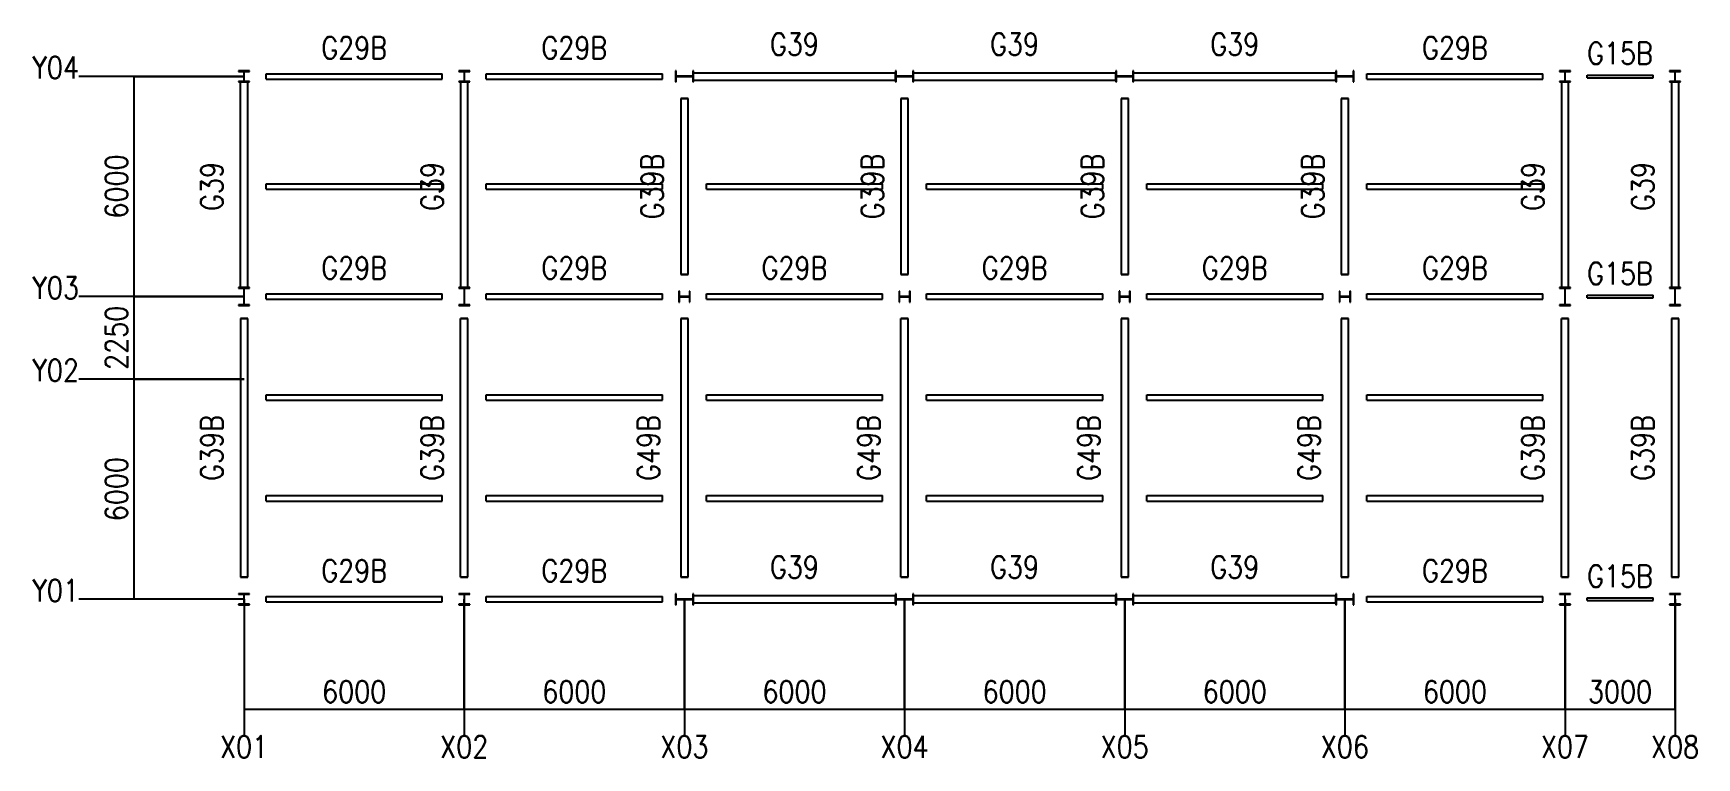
# Model space of a CAD drawing. Extents: x -230746 to 324000, y -671400 to 84185.
# Drawn here: x -230746 to -185410, y -230151 to -210405 of the extents above; entities that cross this region are included whole.
import ezdxf
from ezdxf.enums import TextEntityAlignment as Align

# ---------------------------------------------------------------- set-up
doc = ezdxf.new("R2010")
doc.units = 0
doc.header["$MEASUREMENT"] = 0
for name, color, linetype in [('_1-7_GRID', 7, 'CONTINUOUS'), ('_1-8_DIM', 7, 'CONTINUOUS'), ('_4-6_CS-M', 7, 'CONTINUOUS'), ('_5-6_GS-M', 7, 'CONTINUOUS'), ('_5-A_G-TX', 7, 'CONTINUOUS'), ('_7-6_BS-M', 7, 'CONTINUOUS')]:
    doc.layers.add(name, color=color, linetype=linetype)
doc.styles.add('DRACAD', font='txt', dxfattribs={"width": 0.85, "bigfont": 'extfont2'})

msp = doc.modelspace()

# ---------------------------------------------------------------- linework, layer by layer
at = {"layer": '_1-7_GRID'}
for p, q in [((-227999.99991, -225830.56301), (-227999.99991, -211580.56301)), ((-227999.99991, -211580.56301), (-224999.99991, -211580.56301)), ((-227999.99991, -217580.56301), (-224999.99991, -217580.56301)), ((-227999.99991, -219830.56301), (-224999.99991, -219830.56301)), ((-224999.99991, -225830.56301), (-227999.99991, -225830.56301)), ((-224999.99991, -225830.56301), (-224999.99991, -228830.56301)), ((-218999.99991, -228830.56301), (-218999.99991, -225830.56301)), ((-212999.99991, -228830.56301), (-212999.99991, -225830.56301)), ((-206999.99991, -228830.56301), (-206999.99991, -225830.56301)), ((-200999.99991, -228830.56301), (-200999.99991, -225830.56301)), ((-194999.99991, -228830.56301), (-194999.99991, -225830.56301)), ((-188999.99991, -228830.56301), (-188999.99991, -225830.56301)), ((-185999.99991, -228830.56301), (-185999.99991, -225830.56301)), ((-224999.99991, -228830.56301), (-185999.99991, -228830.56301))]:
    msp.add_line(p, q, dxfattribs=at)
at = {"layer": '_1-8_DIM'}
for p, q in [((-224999.99991, -211580.56301), (-229499.99991, -211580.56301)), ((-224999.99991, -217580.56301), (-229499.99991, -217580.56301)), ((-224999.99991, -219830.56301), (-229499.99991, -219830.56301)), ((-224999.99991, -225830.56301), (-229499.99991, -225830.56301)), ((-224999.99991, -225830.56301), (-224999.99991, -229550.56301)), ((-218999.99991, -225830.56301), (-218999.99991, -229550.56301)), ((-212999.99991, -225830.56301), (-212999.99991, -229550.56301)), ((-206999.99991, -225830.56301), (-206999.99991, -229550.56301)), ((-200999.99991, -225830.56301), (-200999.99991, -229550.56301)), ((-194999.99991, -225830.56301), (-194999.99991, -229550.56301)), ((-188999.99991, -225830.56301), (-188999.99991, -229550.56301)), ((-185999.99991, -225830.56301), (-185999.99991, -229550.56301))]:
    msp.add_line(p, q, dxfattribs=at)
at = {"layer": '_4-6_CS-M'}
for p, q in [((-224849.99991, -211430.56301), (-225149.99991, -211430.56301)), ((-225149.99991, -211430.56301), (-225149.99991, -211445.56301)), ((-225149.99991, -211445.56301), (-225017.99991, -211445.56301)), ((-225017.99991, -211715.56301), (-225149.99991, -211715.56301)), ((-225149.99991, -211715.56301), (-225149.99991, -211730.56301)), ((-225017.99991, -211445.56301), (-225011.49991, -211447.30468)), ((-225011.49991, -211713.82134), (-225017.99991, -211715.56301)), ((-225011.49991, -211447.30468), (-225006.74158, -211452.06301)), ((-225006.74158, -211709.06301), (-225011.49991, -211713.82134)), ((-225006.74158, -211452.06301), (-225004.99991, -211458.56301)), ((-225004.99991, -211702.56301), (-225006.74158, -211709.06301)), ((-225004.99991, -211458.56301), (-225004.99991, -211702.56301)), ((-224994.99991, -211458.56301), (-224993.25824, -211452.06301)), ((-224994.99991, -211702.56301), (-224994.99991, -211458.56301)), ((-224993.25824, -211709.06301), (-224994.99991, -211702.56301)), ((-224993.25824, -211452.06301), (-224988.49991, -211447.30468)), ((-224988.49991, -211713.82134), (-224993.25824, -211709.06301)), ((-224988.49991, -211447.30468), (-224981.99991, -211445.56301)), ((-224981.99991, -211715.56301), (-224988.49991, -211713.82134)), ((-224981.99991, -211445.56301), (-224849.99991, -211445.56301)), ((-224849.99991, -211715.56301), (-224981.99991, -211715.56301)), ((-224849.99991, -211445.56301), (-224849.99991, -211430.56301)), ((-224849.99991, -211730.56301), (-224849.99991, -211715.56301)), ((-218849.99991, -211430.56301), (-219149.99991, -211430.56301)), ((-219149.99991, -211430.56301), (-219149.99991, -211445.56301)), ((-219149.99991, -211445.56301), (-219017.99991, -211445.56301)), ((-219017.99991, -211715.56301), (-219149.99991, -211715.56301)), ((-219149.99991, -211715.56301), (-219149.99991, -211730.56301)), ((-219017.99991, -211445.56301), (-219011.49991, -211447.30468)), ((-219011.49991, -211713.82134), (-219017.99991, -211715.56301)), ((-219011.49991, -211447.30468), (-219006.74158, -211452.06301)), ((-219006.74158, -211709.06301), (-219011.49991, -211713.82134)), ((-219006.74158, -211452.06301), (-219004.99991, -211458.56301)), ((-219004.99991, -211702.56301), (-219006.74158, -211709.06301)), ((-219004.99991, -211458.56301), (-219004.99991, -211702.56301)), ((-218994.99991, -211458.56301), (-218993.25824, -211452.06301)), ((-218994.99991, -211702.56301), (-218994.99991, -211458.56301)), ((-218993.25824, -211709.06301), (-218994.99991, -211702.56301)), ((-218993.25824, -211452.06301), (-218988.49991, -211447.30468)), ((-218988.49991, -211713.82134), (-218993.25824, -211709.06301)), ((-218988.49991, -211447.30468), (-218981.99991, -211445.56301)), ((-218981.99991, -211715.56301), (-218988.49991, -211713.82134)), ((-218981.99991, -211445.56301), (-218849.99991, -211445.56301)), ((-218849.99991, -211715.56301), (-218981.99991, -211715.56301)), ((-218849.99991, -211445.56301), (-218849.99991, -211430.56301)), ((-218849.99991, -211730.56301), (-218849.99991, -211715.56301)), ((-213225.99991, -211430.56301), (-213243.99991, -211430.56301)), ((-213243.99991, -211430.56301), (-213243.99991, -211730.56301)), ((-213225.99991, -211562.06301), (-213225.99991, -211430.56301)), ((-213224.25824, -211568.56301), (-213225.99991, -211562.06301)), ((-213225.99991, -211599.06301), (-213224.25824, -211592.56301)), ((-213225.99991, -211730.56301), (-213225.99991, -211599.06301)), ((-213219.49991, -211573.32134), (-213224.25824, -211568.56301)), ((-213224.25824, -211592.56301), (-213219.49991, -211587.80468)), ((-213212.99991, -211575.06301), (-213219.49991, -211573.32134)), ((-213219.49991, -211587.80468), (-213212.99991, -211586.06301)), ((-212786.99991, -211575.06301), (-213212.99991, -211575.06301)), ((-213212.99991, -211586.06301), (-212786.99991, -211586.06301)), ((-212780.49991, -211573.32134), (-212786.99991, -211575.06301)), ((-212786.99991, -211586.06301), (-212780.49991, -211587.80468)), ((-212775.74158, -211568.56301), (-212780.49991, -211573.32134)), ((-212780.49991, -211587.80468), (-212775.74158, -211592.56301)), ((-212773.99991, -211562.06301), (-212775.74158, -211568.56301)), ((-212775.74158, -211592.56301), (-212773.99991, -211599.06301)), ((-212755.99991, -211430.56301), (-212773.99991, -211430.56301)), ((-212773.99991, -211430.56301), (-212773.99991, -211562.06301)), ((-212773.99991, -211599.06301), (-212773.99991, -211730.56301)), ((-212755.99991, -211730.56301), (-212755.99991, -211430.56301)), ((-207225.99991, -211430.56301), (-207243.99991, -211430.56301)), ((-207243.99991, -211430.56301), (-207243.99991, -211730.56301)), ((-207225.99991, -211562.06301), (-207225.99991, -211430.56301)), ((-207224.25824, -211568.56301), (-207225.99991, -211562.06301)), ((-207225.99991, -211599.06301), (-207224.25824, -211592.56301)), ((-207225.99991, -211730.56301), (-207225.99991, -211599.06301)), ((-207219.49991, -211573.32134), (-207224.25824, -211568.56301)), ((-207224.25824, -211592.56301), (-207219.49991, -211587.80468)), ((-207212.99991, -211575.06301), (-207219.49991, -211573.32134)), ((-207219.49991, -211587.80468), (-207212.99991, -211586.06301)), ((-206786.99991, -211575.06301), (-207212.99991, -211575.06301)), ((-207212.99991, -211586.06301), (-206786.99991, -211586.06301)), ((-206780.49991, -211573.32134), (-206786.99991, -211575.06301)), ((-206786.99991, -211586.06301), (-206780.49991, -211587.80468)), ((-206775.74158, -211568.56301), (-206780.49991, -211573.32134)), ((-206780.49991, -211587.80468), (-206775.74158, -211592.56301)), ((-206773.99991, -211562.06301), (-206775.74158, -211568.56301)), ((-206775.74158, -211592.56301), (-206773.99991, -211599.06301)), ((-206755.99991, -211430.56301), (-206773.99991, -211430.56301)), ((-206773.99991, -211430.56301), (-206773.99991, -211562.06301)), ((-206773.99991, -211599.06301), (-206773.99991, -211730.56301)), ((-206755.99991, -211730.56301), (-206755.99991, -211430.56301)), ((-201225.99991, -211430.56301), (-201243.99991, -211430.56301)), ((-201243.99991, -211430.56301), (-201243.99991, -211730.56301)), ((-201225.99991, -211562.06301), (-201225.99991, -211430.56301)), ((-201224.25824, -211568.56301), (-201225.99991, -211562.06301)), ((-201225.99991, -211599.06301), (-201224.25824, -211592.56301)), ((-201225.99991, -211730.56301), (-201225.99991, -211599.06301)), ((-201219.49991, -211573.32134), (-201224.25824, -211568.56301)), ((-201224.25824, -211592.56301), (-201219.49991, -211587.80468)), ((-201212.99991, -211575.06301), (-201219.49991, -211573.32134)), ((-201219.49991, -211587.80468), (-201212.99991, -211586.06301)), ((-200786.99991, -211575.06301), (-201212.99991, -211575.06301)), ((-201212.99991, -211586.06301), (-200786.99991, -211586.06301)), ((-200780.49991, -211573.32134), (-200786.99991, -211575.06301)), ((-200786.99991, -211586.06301), (-200780.49991, -211587.80468)), ((-200775.74158, -211568.56301), (-200780.49991, -211573.32134)), ((-200780.49991, -211587.80468), (-200775.74158, -211592.56301)), ((-200773.99991, -211562.06301), (-200775.74158, -211568.56301)), ((-200775.74158, -211592.56301), (-200773.99991, -211599.06301)), ((-200755.99991, -211430.56301), (-200773.99991, -211430.56301)), ((-200773.99991, -211430.56301), (-200773.99991, -211562.06301)), ((-200773.99991, -211599.06301), (-200773.99991, -211730.56301)), ((-200755.99991, -211730.56301), (-200755.99991, -211430.56301)), ((-195225.99991, -211430.56301), (-195243.99991, -211430.56301)), ((-195243.99991, -211430.56301), (-195243.99991, -211730.56301)), ((-195225.99991, -211562.06301), (-195225.99991, -211430.56301)), ((-195224.25824, -211568.56301), (-195225.99991, -211562.06301)), ((-195225.99991, -211599.06301), (-195224.25824, -211592.56301)), ((-195225.99991, -211730.56301), (-195225.99991, -211599.06301)), ((-195219.49991, -211573.32134), (-195224.25824, -211568.56301)), ((-195224.25824, -211592.56301), (-195219.49991, -211587.80468)), ((-195212.99991, -211575.06301), (-195219.49991, -211573.32134)), ((-195219.49991, -211587.80468), (-195212.99991, -211586.06301)), ((-194786.99991, -211575.06301), (-195212.99991, -211575.06301)), ((-195212.99991, -211586.06301), (-194786.99991, -211586.06301)), ((-194780.49991, -211573.32134), (-194786.99991, -211575.06301)), ((-194786.99991, -211586.06301), (-194780.49991, -211587.80468)), ((-194775.74158, -211568.56301), (-194780.49991, -211573.32134)), ((-194780.49991, -211587.80468), (-194775.74158, -211592.56301)), ((-194773.99991, -211562.06301), (-194775.74158, -211568.56301)), ((-194775.74158, -211592.56301), (-194773.99991, -211599.06301)), ((-194755.99991, -211430.56301), (-194773.99991, -211430.56301)), ((-194773.99991, -211430.56301), (-194773.99991, -211562.06301)), ((-194773.99991, -211599.06301), (-194773.99991, -211730.56301)), ((-194755.99991, -211730.56301), (-194755.99991, -211430.56301)), ((-188849.99991, -211430.56301), (-189149.99991, -211430.56301)), ((-189149.99991, -211430.56301), (-189149.99991, -211445.56301)), ((-189149.99991, -211445.56301), (-189017.99991, -211445.56301)), ((-189017.99991, -211715.56301), (-189149.99991, -211715.56301)), ((-189149.99991, -211715.56301), (-189149.99991, -211730.56301)), ((-189017.99991, -211445.56301), (-189011.49991, -211447.30468)), ((-189011.49991, -211713.82134), (-189017.99991, -211715.56301)), ((-189011.49991, -211447.30468), (-189006.74158, -211452.06301)), ((-189006.74158, -211709.06301), (-189011.49991, -211713.82134)), ((-189006.74158, -211452.06301), (-189004.99991, -211458.56301)), ((-189004.99991, -211702.56301), (-189006.74158, -211709.06301)), ((-189004.99991, -211458.56301), (-189004.99991, -211702.56301)), ((-188994.99991, -211458.56301), (-188993.25824, -211452.06301)), ((-188994.99991, -211702.56301), (-188994.99991, -211458.56301)), ((-188993.25824, -211709.06301), (-188994.99991, -211702.56301)), ((-188993.25824, -211452.06301), (-188988.49991, -211447.30468)), ((-188988.49991, -211713.82134), (-188993.25824, -211709.06301)), ((-188988.49991, -211447.30468), (-188981.99991, -211445.56301)), ((-188981.99991, -211715.56301), (-188988.49991, -211713.82134)), ((-188981.99991, -211445.56301), (-188849.99991, -211445.56301)), ((-188849.99991, -211715.56301), (-188981.99991, -211715.56301)), ((-188849.99991, -211445.56301), (-188849.99991, -211430.56301)), ((-188849.99991, -211730.56301), (-188849.99991, -211715.56301)), ((-185849.99991, -211430.56301), (-186149.99991, -211430.56301)), ((-186149.99991, -211430.56301), (-186149.99991, -211445.56301)), ((-186149.99991, -211445.56301), (-186017.99991, -211445.56301)), ((-186017.99991, -211715.56301), (-186149.99991, -211715.56301)), ((-186149.99991, -211715.56301), (-186149.99991, -211730.56301)), ((-186017.99991, -211445.56301), (-186011.49991, -211447.30468)), ((-186011.49991, -211713.82134), (-186017.99991, -211715.56301)), ((-186011.49991, -211447.30468), (-186006.74158, -211452.06301)), ((-186006.74158, -211709.06301), (-186011.49991, -211713.82134)), ((-186006.74158, -211452.06301), (-186004.99991, -211458.56301)), ((-186004.99991, -211702.56301), (-186006.74158, -211709.06301)), ((-186004.99991, -211458.56301), (-186004.99991, -211702.56301)), ((-185994.99991, -211458.56301), (-185993.25824, -211452.06301)), ((-185994.99991, -211702.56301), (-185994.99991, -211458.56301)), ((-185993.25824, -211709.06301), (-185994.99991, -211702.56301)), ((-185993.25824, -211452.06301), (-185988.49991, -211447.30468)), ((-185988.49991, -211713.82134), (-185993.25824, -211709.06301)), ((-185988.49991, -211447.30468), (-185981.99991, -211445.56301)), ((-185981.99991, -211715.56301), (-185988.49991, -211713.82134)), ((-185981.99991, -211445.56301), (-185849.99991, -211445.56301)), ((-185849.99991, -211715.56301), (-185981.99991, -211715.56301)), ((-185849.99991, -211445.56301), (-185849.99991, -211430.56301)), ((-185849.99991, -211730.56301), (-185849.99991, -211715.56301)), ((-225149.99991, -211730.56301), (-224849.99991, -211730.56301)), ((-219149.99991, -211730.56301), (-218849.99991, -211730.56301)), ((-213243.99991, -211730.56301), (-213225.99991, -211730.56301)), ((-212773.99991, -211730.56301), (-212755.99991, -211730.56301)), ((-207243.99991, -211730.56301), (-207225.99991, -211730.56301)), ((-206773.99991, -211730.56301), (-206755.99991, -211730.56301)), ((-201243.99991, -211730.56301), (-201225.99991, -211730.56301)), ((-200773.99991, -211730.56301), (-200755.99991, -211730.56301)), ((-195243.99991, -211730.56301), (-195225.99991, -211730.56301)), ((-194773.99991, -211730.56301), (-194755.99991, -211730.56301)), ((-189149.99991, -211730.56301), (-188849.99991, -211730.56301)), ((-186149.99991, -211730.56301), (-185849.99991, -211730.56301)), ((-224849.99991, -217336.56301), (-225149.99991, -217336.56301)), ((-225149.99991, -217336.56301), (-225149.99991, -217354.56301)), ((-225149.99991, -217354.56301), (-225018.49991, -217354.56301)), ((-225018.49991, -217354.56301), (-225011.99991, -217356.30468)), ((-225011.99991, -217356.30468), (-225007.24158, -217361.06301)), ((-225007.24158, -217361.06301), (-225005.49991, -217367.56301)), ((-225005.49991, -217367.56301), (-225005.49991, -217793.56301)), ((-224994.49991, -217367.56301), (-224992.75824, -217361.06301)), ((-224994.49991, -217793.56301), (-224994.49991, -217367.56301)), ((-224992.75824, -217361.06301), (-224987.99991, -217356.30468)), ((-224987.99991, -217356.30468), (-224981.49991, -217354.56301)), ((-224981.49991, -217354.56301), (-224849.99991, -217354.56301)), ((-224849.99991, -217354.56301), (-224849.99991, -217336.56301)), ((-218849.99991, -217336.56301), (-219149.99991, -217336.56301)), ((-219149.99991, -217336.56301), (-219149.99991, -217354.56301)), ((-219149.99991, -217354.56301), (-219018.49991, -217354.56301)), ((-219018.49991, -217354.56301), (-219011.99991, -217356.30468)), ((-219011.99991, -217356.30468), (-219007.24158, -217361.06301)), ((-219007.24158, -217361.06301), (-219005.49991, -217367.56301)), ((-219005.49991, -217367.56301), (-219005.49991, -217793.56301)), ((-218994.49991, -217367.56301), (-218992.75824, -217361.06301)), ((-218994.49991, -217793.56301), (-218994.49991, -217367.56301)), ((-218992.75824, -217361.06301), (-218987.99991, -217356.30468)), ((-218987.99991, -217356.30468), (-218981.49991, -217354.56301)), ((-218981.49991, -217354.56301), (-218849.99991, -217354.56301)), ((-218849.99991, -217354.56301), (-218849.99991, -217336.56301)), ((-213134.99991, -217430.56301), (-213149.99991, -217430.56301)), ((-213149.99991, -217430.56301), (-213149.99991, -217730.56301)), ((-213134.99991, -217562.56301), (-213134.99991, -217430.56301)), ((-213133.25824, -217569.06301), (-213134.99991, -217562.56301)), ((-213134.99991, -217598.56301), (-213133.25824, -217592.06301)), ((-213134.99991, -217730.56301), (-213134.99991, -217598.56301)), ((-213128.49991, -217573.82134), (-213133.25824, -217569.06301)), ((-213133.25824, -217592.06301), (-213128.49991, -217587.30468)), ((-213121.99991, -217575.56301), (-213128.49991, -217573.82134)), ((-213128.49991, -217587.30468), (-213121.99991, -217585.56301)), ((-212877.99991, -217575.56301), (-213121.99991, -217575.56301)), ((-213121.99991, -217585.56301), (-212877.99991, -217585.56301)), ((-212871.49991, -217573.82134), (-212877.99991, -217575.56301)), ((-212877.99991, -217585.56301), (-212871.49991, -217587.30468)), ((-212866.74158, -217569.06301), (-212871.49991, -217573.82134)), ((-212871.49991, -217587.30468), (-212866.74158, -217592.06301)), ((-212864.99991, -217562.56301), (-212866.74158, -217569.06301)), ((-212866.74158, -217592.06301), (-212864.99991, -217598.56301)), ((-212849.99991, -217430.56301), (-212864.99991, -217430.56301)), ((-212864.99991, -217430.56301), (-212864.99991, -217562.56301)), ((-212864.99991, -217598.56301), (-212864.99991, -217730.56301)), ((-212849.99991, -217730.56301), (-212849.99991, -217430.56301)), ((-207134.99991, -217430.56301), (-207149.99991, -217430.56301)), ((-207149.99991, -217430.56301), (-207149.99991, -217730.56301)), ((-207134.99991, -217562.56301), (-207134.99991, -217430.56301)), ((-207133.25824, -217569.06301), (-207134.99991, -217562.56301)), ((-207134.99991, -217598.56301), (-207133.25824, -217592.06301)), ((-207134.99991, -217730.56301), (-207134.99991, -217598.56301)), ((-207128.49991, -217573.82134), (-207133.25824, -217569.06301)), ((-207133.25824, -217592.06301), (-207128.49991, -217587.30468)), ((-207121.99991, -217575.56301), (-207128.49991, -217573.82134)), ((-207128.49991, -217587.30468), (-207121.99991, -217585.56301)), ((-206877.99991, -217575.56301), (-207121.99991, -217575.56301)), ((-207121.99991, -217585.56301), (-206877.99991, -217585.56301)), ((-206871.49991, -217573.82134), (-206877.99991, -217575.56301)), ((-206877.99991, -217585.56301), (-206871.49991, -217587.30468)), ((-206866.74158, -217569.06301), (-206871.49991, -217573.82134)), ((-206871.49991, -217587.30468), (-206866.74158, -217592.06301)), ((-206864.99991, -217562.56301), (-206866.74158, -217569.06301)), ((-206866.74158, -217592.06301), (-206864.99991, -217598.56301)), ((-206849.99991, -217430.56301), (-206864.99991, -217430.56301)), ((-206864.99991, -217430.56301), (-206864.99991, -217562.56301)), ((-206864.99991, -217598.56301), (-206864.99991, -217730.56301)), ((-206849.99991, -217730.56301), (-206849.99991, -217430.56301)), ((-201134.99991, -217430.56301), (-201149.99991, -217430.56301)), ((-201149.99991, -217430.56301), (-201149.99991, -217730.56301)), ((-201134.99991, -217562.56301), (-201134.99991, -217430.56301)), ((-201133.25824, -217569.06301), (-201134.99991, -217562.56301)), ((-201134.99991, -217598.56301), (-201133.25824, -217592.06301)), ((-201134.99991, -217730.56301), (-201134.99991, -217598.56301)), ((-201128.49991, -217573.82134), (-201133.25824, -217569.06301)), ((-201133.25824, -217592.06301), (-201128.49991, -217587.30468)), ((-201121.99991, -217575.56301), (-201128.49991, -217573.82134)), ((-201128.49991, -217587.30468), (-201121.99991, -217585.56301)), ((-200877.99991, -217575.56301), (-201121.99991, -217575.56301)), ((-201121.99991, -217585.56301), (-200877.99991, -217585.56301)), ((-200871.49991, -217573.82134), (-200877.99991, -217575.56301)), ((-200877.99991, -217585.56301), (-200871.49991, -217587.30468)), ((-200866.74158, -217569.06301), (-200871.49991, -217573.82134)), ((-200871.49991, -217587.30468), (-200866.74158, -217592.06301)), ((-200864.99991, -217562.56301), (-200866.74158, -217569.06301)), ((-200866.74158, -217592.06301), (-200864.99991, -217598.56301)), ((-200849.99991, -217430.56301), (-200864.99991, -217430.56301)), ((-200864.99991, -217430.56301), (-200864.99991, -217562.56301)), ((-200864.99991, -217598.56301), (-200864.99991, -217730.56301)), ((-200849.99991, -217730.56301), (-200849.99991, -217430.56301)), ((-195134.99991, -217430.56301), (-195149.99991, -217430.56301)), ((-195149.99991, -217430.56301), (-195149.99991, -217730.56301)), ((-195134.99991, -217562.56301), (-195134.99991, -217430.56301)), ((-195133.25824, -217569.06301), (-195134.99991, -217562.56301)), ((-195134.99991, -217598.56301), (-195133.25824, -217592.06301)), ((-195134.99991, -217730.56301), (-195134.99991, -217598.56301)), ((-195128.49991, -217573.82134), (-195133.25824, -217569.06301)), ((-195133.25824, -217592.06301), (-195128.49991, -217587.30468)), ((-195121.99991, -217575.56301), (-195128.49991, -217573.82134)), ((-195128.49991, -217587.30468), (-195121.99991, -217585.56301)), ((-194877.99991, -217575.56301), (-195121.99991, -217575.56301)), ((-195121.99991, -217585.56301), (-194877.99991, -217585.56301)), ((-194871.49991, -217573.82134), (-194877.99991, -217575.56301)), ((-194877.99991, -217585.56301), (-194871.49991, -217587.30468)), ((-194866.74158, -217569.06301), (-194871.49991, -217573.82134)), ((-194871.49991, -217587.30468), (-194866.74158, -217592.06301)), ((-194864.99991, -217562.56301), (-194866.74158, -217569.06301)), ((-194866.74158, -217592.06301), (-194864.99991, -217598.56301)), ((-194849.99991, -217430.56301), (-194864.99991, -217430.56301)), ((-194864.99991, -217430.56301), (-194864.99991, -217562.56301)), ((-194864.99991, -217598.56301), (-194864.99991, -217730.56301)), ((-194849.99991, -217730.56301), (-194849.99991, -217430.56301)), ((-188849.99991, -217336.56301), (-189149.99991, -217336.56301)), ((-189149.99991, -217336.56301), (-189149.99991, -217354.56301)), ((-189149.99991, -217354.56301), (-189018.49991, -217354.56301)), ((-189018.49991, -217354.56301), (-189011.99991, -217356.30468)), ((-189011.99991, -217356.30468), (-189007.24158, -217361.06301)), ((-189007.24158, -217361.06301), (-189005.49991, -217367.56301)), ((-189005.49991, -217367.56301), (-189005.49991, -217793.56301)), ((-188994.49991, -217367.56301), (-188992.75824, -217361.06301)), ((-188994.49991, -217793.56301), (-188994.49991, -217367.56301)), ((-188992.75824, -217361.06301), (-188987.99991, -217356.30468)), ((-188987.99991, -217356.30468), (-188981.49991, -217354.56301)), ((-188981.49991, -217354.56301), (-188849.99991, -217354.56301)), ((-188849.99991, -217354.56301), (-188849.99991, -217336.56301)), ((-185849.99991, -217336.56301), (-186149.99991, -217336.56301)), ((-186149.99991, -217336.56301), (-186149.99991, -217354.56301)), ((-186149.99991, -217354.56301), (-186018.49991, -217354.56301)), ((-186018.49991, -217354.56301), (-186011.99991, -217356.30468)), ((-186011.99991, -217356.30468), (-186007.24158, -217361.06301)), ((-186007.24158, -217361.06301), (-186005.49991, -217367.56301)), ((-186005.49991, -217367.56301), (-186005.49991, -217793.56301)), ((-185994.49991, -217367.56301), (-185992.75824, -217361.06301)), ((-185994.49991, -217793.56301), (-185994.49991, -217367.56301)), ((-185992.75824, -217361.06301), (-185987.99991, -217356.30468)), ((-185987.99991, -217356.30468), (-185981.49991, -217354.56301)), ((-185981.49991, -217354.56301), (-185849.99991, -217354.56301)), ((-185849.99991, -217354.56301), (-185849.99991, -217336.56301)), ((-225018.49991, -217806.56301), (-225149.99991, -217806.56301)), ((-225149.99991, -217806.56301), (-225149.99991, -217824.56301)), ((-225149.99991, -217824.56301), (-224849.99991, -217824.56301)), ((-225011.99991, -217804.82134), (-225018.49991, -217806.56301)), ((-225007.24158, -217800.06301), (-225011.99991, -217804.82134)), ((-225005.49991, -217793.56301), (-225007.24158, -217800.06301)), ((-224992.75824, -217800.06301), (-224994.49991, -217793.56301)), ((-224987.99991, -217804.82134), (-224992.75824, -217800.06301)), ((-224981.49991, -217806.56301), (-224987.99991, -217804.82134)), ((-224849.99991, -217806.56301), (-224981.49991, -217806.56301)), ((-224849.99991, -217824.56301), (-224849.99991, -217806.56301)), ((-219018.49991, -217806.56301), (-219149.99991, -217806.56301)), ((-219149.99991, -217806.56301), (-219149.99991, -217824.56301)), ((-219149.99991, -217824.56301), (-218849.99991, -217824.56301)), ((-219011.99991, -217804.82134), (-219018.49991, -217806.56301)), ((-219007.24158, -217800.06301), (-219011.99991, -217804.82134)), ((-219005.49991, -217793.56301), (-219007.24158, -217800.06301)), ((-218992.75824, -217800.06301), (-218994.49991, -217793.56301)), ((-218987.99991, -217804.82134), (-218992.75824, -217800.06301)), ((-218981.49991, -217806.56301), (-218987.99991, -217804.82134)), ((-218849.99991, -217806.56301), (-218981.49991, -217806.56301)), ((-218849.99991, -217824.56301), (-218849.99991, -217806.56301)), ((-213149.99991, -217730.56301), (-213134.99991, -217730.56301)), ((-212864.99991, -217730.56301), (-212849.99991, -217730.56301)), ((-207149.99991, -217730.56301), (-207134.99991, -217730.56301)), ((-206864.99991, -217730.56301), (-206849.99991, -217730.56301)), ((-201149.99991, -217730.56301), (-201134.99991, -217730.56301)), ((-200864.99991, -217730.56301), (-200849.99991, -217730.56301)), ((-195149.99991, -217730.56301), (-195134.99991, -217730.56301)), ((-194864.99991, -217730.56301), (-194849.99991, -217730.56301)), ((-189018.49991, -217806.56301), (-189149.99991, -217806.56301)), ((-189149.99991, -217806.56301), (-189149.99991, -217824.56301)), ((-189149.99991, -217824.56301), (-188849.99991, -217824.56301)), ((-189011.99991, -217804.82134), (-189018.49991, -217806.56301)), ((-189007.24158, -217800.06301), (-189011.99991, -217804.82134)), ((-189005.49991, -217793.56301), (-189007.24158, -217800.06301)), ((-188992.75824, -217800.06301), (-188994.49991, -217793.56301)), ((-188987.99991, -217804.82134), (-188992.75824, -217800.06301)), ((-188981.49991, -217806.56301), (-188987.99991, -217804.82134)), ((-188849.99991, -217806.56301), (-188981.49991, -217806.56301)), ((-188849.99991, -217824.56301), (-188849.99991, -217806.56301)), ((-186018.49991, -217806.56301), (-186149.99991, -217806.56301)), ((-186149.99991, -217806.56301), (-186149.99991, -217824.56301)), ((-186149.99991, -217824.56301), (-185849.99991, -217824.56301)), ((-186011.99991, -217804.82134), (-186018.49991, -217806.56301)), ((-186007.24158, -217800.06301), (-186011.99991, -217804.82134)), ((-186005.49991, -217793.56301), (-186007.24158, -217800.06301)), ((-185992.75824, -217800.06301), (-185994.49991, -217793.56301)), ((-185987.99991, -217804.82134), (-185992.75824, -217800.06301)), ((-185981.49991, -217806.56301), (-185987.99991, -217804.82134)), ((-185849.99991, -217806.56301), (-185981.49991, -217806.56301)), ((-185849.99991, -217824.56301), (-185849.99991, -217806.56301)), ((-224849.99991, -225680.56301), (-225149.99991, -225680.56301)), ((-225149.99991, -225680.56301), (-225149.99991, -225695.56301)), ((-225149.99991, -225695.56301), (-225017.99991, -225695.56301)), ((-225017.99991, -225695.56301), (-225011.49991, -225697.30468)), ((-225011.49991, -225697.30468), (-225006.74158, -225702.06301)), ((-225006.74158, -225702.06301), (-225004.99991, -225708.56301)), ((-225004.99991, -225708.56301), (-225004.99991, -225952.56301)), ((-224994.99991, -225708.56301), (-224993.25824, -225702.06301)), ((-224994.99991, -225952.56301), (-224994.99991, -225708.56301)), ((-224993.25824, -225702.06301), (-224988.49991, -225697.30468)), ((-224988.49991, -225697.30468), (-224981.99991, -225695.56301)), ((-224981.99991, -225695.56301), (-224849.99991, -225695.56301)), ((-224849.99991, -225695.56301), (-224849.99991, -225680.56301)), ((-218849.99991, -225680.56301), (-219149.99991, -225680.56301)), ((-219149.99991, -225680.56301), (-219149.99991, -225695.56301)), ((-219149.99991, -225695.56301), (-219017.99991, -225695.56301)), ((-219017.99991, -225695.56301), (-219011.49991, -225697.30468)), ((-219011.49991, -225697.30468), (-219006.74158, -225702.06301)), ((-219006.74158, -225702.06301), (-219004.99991, -225708.56301)), ((-219004.99991, -225708.56301), (-219004.99991, -225952.56301)), ((-218994.99991, -225708.56301), (-218993.25824, -225702.06301)), ((-218994.99991, -225952.56301), (-218994.99991, -225708.56301)), ((-218993.25824, -225702.06301), (-218988.49991, -225697.30468)), ((-218988.49991, -225697.30468), (-218981.99991, -225695.56301)), ((-218981.99991, -225695.56301), (-218849.99991, -225695.56301)), ((-218849.99991, -225695.56301), (-218849.99991, -225680.56301)), ((-213225.99991, -225680.56301), (-213243.99991, -225680.56301)), ((-213243.99991, -225680.56301), (-213243.99991, -225980.56301)), ((-213225.99991, -225812.06301), (-213225.99991, -225680.56301)), ((-212755.99991, -225680.56301), (-212773.99991, -225680.56301)), ((-212773.99991, -225680.56301), (-212773.99991, -225812.06301)), ((-212755.99991, -225980.56301), (-212755.99991, -225680.56301)), ((-207225.99991, -225680.56301), (-207243.99991, -225680.56301)), ((-207243.99991, -225680.56301), (-207243.99991, -225980.56301)), ((-207225.99991, -225812.06301), (-207225.99991, -225680.56301)), ((-206755.99991, -225680.56301), (-206773.99991, -225680.56301)), ((-206773.99991, -225680.56301), (-206773.99991, -225812.06301)), ((-206755.99991, -225980.56301), (-206755.99991, -225680.56301)), ((-201225.99991, -225680.56301), (-201243.99991, -225680.56301)), ((-201243.99991, -225680.56301), (-201243.99991, -225980.56301)), ((-201225.99991, -225812.06301), (-201225.99991, -225680.56301)), ((-200755.99991, -225680.56301), (-200773.99991, -225680.56301)), ((-200773.99991, -225680.56301), (-200773.99991, -225812.06301)), ((-200755.99991, -225980.56301), (-200755.99991, -225680.56301)), ((-195225.99991, -225680.56301), (-195243.99991, -225680.56301)), ((-195243.99991, -225680.56301), (-195243.99991, -225980.56301)), ((-195225.99991, -225812.06301), (-195225.99991, -225680.56301)), ((-194755.99991, -225680.56301), (-194773.99991, -225680.56301)), ((-194773.99991, -225680.56301), (-194773.99991, -225812.06301)), ((-194755.99991, -225980.56301), (-194755.99991, -225680.56301)), ((-188849.99991, -225680.56301), (-189149.99991, -225680.56301)), ((-189149.99991, -225680.56301), (-189149.99991, -225695.56301)), ((-189149.99991, -225695.56301), (-189017.99991, -225695.56301)), ((-189017.99991, -225695.56301), (-189011.49991, -225697.30468)), ((-189011.49991, -225697.30468), (-189006.74158, -225702.06301)), ((-189006.74158, -225702.06301), (-189004.99991, -225708.56301)), ((-189004.99991, -225708.56301), (-189004.99991, -225952.56301)), ((-188994.99991, -225708.56301), (-188993.25824, -225702.06301)), ((-188994.99991, -225952.56301), (-188994.99991, -225708.56301)), ((-188993.25824, -225702.06301), (-188988.49991, -225697.30468)), ((-188988.49991, -225697.30468), (-188981.99991, -225695.56301)), ((-188981.99991, -225695.56301), (-188849.99991, -225695.56301)), ((-188849.99991, -225695.56301), (-188849.99991, -225680.56301)), ((-185849.99991, -225680.56301), (-186149.99991, -225680.56301)), ((-186149.99991, -225680.56301), (-186149.99991, -225695.56301)), ((-186149.99991, -225695.56301), (-186017.99991, -225695.56301)), ((-186017.99991, -225695.56301), (-186011.49991, -225697.30468)), ((-186011.49991, -225697.30468), (-186006.74158, -225702.06301)), ((-186006.74158, -225702.06301), (-186004.99991, -225708.56301)), ((-186004.99991, -225708.56301), (-186004.99991, -225952.56301)), ((-185994.99991, -225708.56301), (-185993.25824, -225702.06301)), ((-185994.99991, -225952.56301), (-185994.99991, -225708.56301)), ((-185993.25824, -225702.06301), (-185988.49991, -225697.30468)), ((-185988.49991, -225697.30468), (-185981.99991, -225695.56301)), ((-185981.99991, -225695.56301), (-185849.99991, -225695.56301)), ((-185849.99991, -225695.56301), (-185849.99991, -225680.56301)), ((-225017.99991, -225965.56301), (-225149.99991, -225965.56301)), ((-225149.99991, -225965.56301), (-225149.99991, -225980.56301)), ((-225149.99991, -225980.56301), (-224849.99991, -225980.56301)), ((-225011.49991, -225963.82134), (-225017.99991, -225965.56301)), ((-225006.74158, -225959.06301), (-225011.49991, -225963.82134)), ((-225004.99991, -225952.56301), (-225006.74158, -225959.06301)), ((-224993.25824, -225959.06301), (-224994.99991, -225952.56301)), ((-224988.49991, -225963.82134), (-224993.25824, -225959.06301)), ((-224981.99991, -225965.56301), (-224988.49991, -225963.82134)), ((-224849.99991, -225965.56301), (-224981.99991, -225965.56301)), ((-224849.99991, -225980.56301), (-224849.99991, -225965.56301)), ((-219017.99991, -225965.56301), (-219149.99991, -225965.56301)), ((-219149.99991, -225965.56301), (-219149.99991, -225980.56301)), ((-219149.99991, -225980.56301), (-218849.99991, -225980.56301)), ((-219011.49991, -225963.82134), (-219017.99991, -225965.56301)), ((-219006.74158, -225959.06301), (-219011.49991, -225963.82134)), ((-219004.99991, -225952.56301), (-219006.74158, -225959.06301)), ((-218993.25824, -225959.06301), (-218994.99991, -225952.56301)), ((-218988.49991, -225963.82134), (-218993.25824, -225959.06301)), ((-218981.99991, -225965.56301), (-218988.49991, -225963.82134)), ((-218849.99991, -225965.56301), (-218981.99991, -225965.56301)), ((-218849.99991, -225980.56301), (-218849.99991, -225965.56301)), ((-213243.99991, -225980.56301), (-213225.99991, -225980.56301)), ((-213224.25824, -225818.56301), (-213225.99991, -225812.06301)), ((-213225.99991, -225849.06301), (-213224.25824, -225842.56301)), ((-213225.99991, -225980.56301), (-213225.99991, -225849.06301)), ((-213219.49991, -225823.32134), (-213224.25824, -225818.56301)), ((-213224.25824, -225842.56301), (-213219.49991, -225837.80468)), ((-213212.99991, -225825.06301), (-213219.49991, -225823.32134)), ((-213219.49991, -225837.80468), (-213212.99991, -225836.06301)), ((-212786.99991, -225825.06301), (-213212.99991, -225825.06301)), ((-213212.99991, -225836.06301), (-212786.99991, -225836.06301)), ((-212780.49991, -225823.32134), (-212786.99991, -225825.06301)), ((-212786.99991, -225836.06301), (-212780.49991, -225837.80468)), ((-212775.74158, -225818.56301), (-212780.49991, -225823.32134)), ((-212780.49991, -225837.80468), (-212775.74158, -225842.56301)), ((-212773.99991, -225812.06301), (-212775.74158, -225818.56301)), ((-212775.74158, -225842.56301), (-212773.99991, -225849.06301)), ((-212773.99991, -225849.06301), (-212773.99991, -225980.56301)), ((-212773.99991, -225980.56301), (-212755.99991, -225980.56301)), ((-207243.99991, -225980.56301), (-207225.99991, -225980.56301)), ((-207224.25824, -225818.56301), (-207225.99991, -225812.06301)), ((-207225.99991, -225849.06301), (-207224.25824, -225842.56301)), ((-207225.99991, -225980.56301), (-207225.99991, -225849.06301)), ((-207219.49991, -225823.32134), (-207224.25824, -225818.56301)), ((-207224.25824, -225842.56301), (-207219.49991, -225837.80468)), ((-207212.99991, -225825.06301), (-207219.49991, -225823.32134)), ((-207219.49991, -225837.80468), (-207212.99991, -225836.06301)), ((-206786.99991, -225825.06301), (-207212.99991, -225825.06301)), ((-207212.99991, -225836.06301), (-206786.99991, -225836.06301)), ((-206780.49991, -225823.32134), (-206786.99991, -225825.06301)), ((-206786.99991, -225836.06301), (-206780.49991, -225837.80468)), ((-206775.74158, -225818.56301), (-206780.49991, -225823.32134)), ((-206780.49991, -225837.80468), (-206775.74158, -225842.56301)), ((-206773.99991, -225812.06301), (-206775.74158, -225818.56301)), ((-206775.74158, -225842.56301), (-206773.99991, -225849.06301)), ((-206773.99991, -225849.06301), (-206773.99991, -225980.56301)), ((-206773.99991, -225980.56301), (-206755.99991, -225980.56301)), ((-201243.99991, -225980.56301), (-201225.99991, -225980.56301)), ((-201224.25824, -225818.56301), (-201225.99991, -225812.06301)), ((-201225.99991, -225849.06301), (-201224.25824, -225842.56301)), ((-201225.99991, -225980.56301), (-201225.99991, -225849.06301)), ((-201219.49991, -225823.32134), (-201224.25824, -225818.56301)), ((-201224.25824, -225842.56301), (-201219.49991, -225837.80468)), ((-201212.99991, -225825.06301), (-201219.49991, -225823.32134)), ((-201219.49991, -225837.80468), (-201212.99991, -225836.06301)), ((-200786.99991, -225825.06301), (-201212.99991, -225825.06301)), ((-201212.99991, -225836.06301), (-200786.99991, -225836.06301)), ((-200780.49991, -225823.32134), (-200786.99991, -225825.06301)), ((-200786.99991, -225836.06301), (-200780.49991, -225837.80468)), ((-200775.74158, -225818.56301), (-200780.49991, -225823.32134)), ((-200780.49991, -225837.80468), (-200775.74158, -225842.56301)), ((-200773.99991, -225812.06301), (-200775.74158, -225818.56301)), ((-200775.74158, -225842.56301), (-200773.99991, -225849.06301)), ((-200773.99991, -225849.06301), (-200773.99991, -225980.56301)), ((-200773.99991, -225980.56301), (-200755.99991, -225980.56301)), ((-195243.99991, -225980.56301), (-195225.99991, -225980.56301)), ((-195224.25824, -225818.56301), (-195225.99991, -225812.06301)), ((-195225.99991, -225849.06301), (-195224.25824, -225842.56301)), ((-195225.99991, -225980.56301), (-195225.99991, -225849.06301)), ((-195219.49991, -225823.32134), (-195224.25824, -225818.56301)), ((-195224.25824, -225842.56301), (-195219.49991, -225837.80468)), ((-195212.99991, -225825.06301), (-195219.49991, -225823.32134)), ((-195219.49991, -225837.80468), (-195212.99991, -225836.06301)), ((-194786.99991, -225825.06301), (-195212.99991, -225825.06301)), ((-195212.99991, -225836.06301), (-194786.99991, -225836.06301)), ((-194780.49991, -225823.32134), (-194786.99991, -225825.06301)), ((-194786.99991, -225836.06301), (-194780.49991, -225837.80468)), ((-194775.74158, -225818.56301), (-194780.49991, -225823.32134)), ((-194780.49991, -225837.80468), (-194775.74158, -225842.56301)), ((-194773.99991, -225812.06301), (-194775.74158, -225818.56301)), ((-194775.74158, -225842.56301), (-194773.99991, -225849.06301)), ((-194773.99991, -225849.06301), (-194773.99991, -225980.56301)), ((-194773.99991, -225980.56301), (-194755.99991, -225980.56301)), ((-189017.99991, -225965.56301), (-189149.99991, -225965.56301)), ((-189149.99991, -225965.56301), (-189149.99991, -225980.56301)), ((-189149.99991, -225980.56301), (-188849.99991, -225980.56301)), ((-189011.49991, -225963.82134), (-189017.99991, -225965.56301)), ((-189006.74158, -225959.06301), (-189011.49991, -225963.82134)), ((-189004.99991, -225952.56301), (-189006.74158, -225959.06301)), ((-188993.25824, -225959.06301), (-188994.99991, -225952.56301)), ((-188988.49991, -225963.82134), (-188993.25824, -225959.06301)), ((-188981.99991, -225965.56301), (-188988.49991, -225963.82134)), ((-188849.99991, -225965.56301), (-188981.99991, -225965.56301)), ((-188849.99991, -225980.56301), (-188849.99991, -225965.56301)), ((-186017.99991, -225965.56301), (-186149.99991, -225965.56301)), ((-186149.99991, -225965.56301), (-186149.99991, -225980.56301)), ((-186149.99991, -225980.56301), (-185849.99991, -225980.56301)), ((-186011.49991, -225963.82134), (-186017.99991, -225965.56301)), ((-186006.74158, -225959.06301), (-186011.49991, -225963.82134)), ((-186004.99991, -225952.56301), (-186006.74158, -225959.06301)), ((-185993.25824, -225959.06301), (-185994.99991, -225952.56301)), ((-185988.49991, -225963.82134), (-185993.25824, -225959.06301)), ((-185981.99991, -225965.56301), (-185988.49991, -225963.82134)), ((-185849.99991, -225965.56301), (-185981.99991, -225965.56301)), ((-185849.99991, -225980.56301), (-185849.99991, -225965.56301))]:
    msp.add_line(p, q, dxfattribs=at)
at = {"layer": '_5-6_GS-M'}
for p, q in [((-224399.99991, -211506.06301), (-219599.99991, -211506.06301)), ((-224399.99991, -211655.06301), (-224399.99991, -211506.06301)), ((-224399.99991, -211655.06301), (-219599.99991, -211655.06301)), ((-219599.99991, -211655.06301), (-219599.99991, -211506.06301)), ((-218399.99991, -211506.06301), (-213599.99991, -211506.06301)), ((-218399.99991, -211655.06301), (-218399.99991, -211506.06301)), ((-218399.99991, -211655.06301), (-213599.99991, -211655.06301)), ((-213599.99991, -211655.06301), (-213599.99991, -211506.06301)), ((-212755.99991, -211481.06301), (-207243.99991, -211481.06301)), ((-212755.99991, -211680.06301), (-212755.99991, -211481.06301)), ((-212755.99991, -211680.06301), (-207243.99991, -211680.06301)), ((-207243.99991, -211680.06301), (-207243.99991, -211481.06301)), ((-206755.99991, -211481.06301), (-201243.99991, -211481.06301)), ((-206755.99991, -211680.06301), (-206755.99991, -211481.06301)), ((-206755.99991, -211680.06301), (-201243.99991, -211680.06301)), ((-201243.99991, -211680.06301), (-201243.99991, -211481.06301)), ((-200755.99991, -211481.06301), (-195243.99991, -211481.06301)), ((-200755.99991, -211680.06301), (-200755.99991, -211481.06301)), ((-200755.99991, -211680.06301), (-195243.99991, -211680.06301)), ((-195243.99991, -211680.06301), (-195243.99991, -211481.06301)), ((-194399.99991, -211506.06301), (-189599.99991, -211506.06301)), ((-194399.99991, -211655.06301), (-194399.99991, -211506.06301)), ((-194399.99991, -211655.06301), (-189599.99991, -211655.06301)), ((-189599.99991, -211655.06301), (-189599.99991, -211506.06301)), ((-188399.99991, -211543.06301), (-186599.99991, -211543.06301)), ((-188399.99991, -211618.06301), (-188399.99991, -211543.06301)), ((-188399.99991, -211618.06301), (-186599.99991, -211618.06301)), ((-186599.99991, -211618.06301), (-186599.99991, -211543.06301)), ((-225099.49991, -217336.62127), (-225099.49991, -211730.52681)), ((-224900.49991, -211730.52681), (-225099.49991, -211730.52681)), ((-225099.49991, -211730.52882), (-224900.49991, -211730.52882)), ((-224900.49991, -217336.62127), (-224900.49991, -211730.52681)), ((-219099.49991, -211730.52681), (-219099.49991, -217336.62127)), ((-218900.49991, -211730.52681), (-219099.49991, -211730.52681)), ((-219099.49991, -211730.52882), (-218900.49991, -211730.52882)), ((-218900.49991, -217336.62127), (-218900.49991, -211730.52681)), ((-189099.49991, -211730.52681), (-189099.49991, -217336.62127)), ((-188900.49991, -211730.52681), (-189099.49991, -211730.52681)), ((-189099.49991, -211730.52882), (-188900.49991, -211730.52882)), ((-188900.49991, -217336.62127), (-188900.49991, -211730.52681)), ((-186099.49991, -211730.52681), (-186099.49991, -217336.62127)), ((-185900.49991, -211730.52681), (-186099.49991, -211730.52681)), ((-186099.49991, -211730.52882), (-185900.49991, -211730.52882)), ((-185900.49991, -217336.62127), (-185900.49991, -211730.52681)), ((-213099.49991, -212180.42122), (-213099.49991, -216980.7048)), ((-212900.49991, -212180.42122), (-213099.49991, -212180.42122)), ((-213099.49991, -212180.42323), (-212900.49991, -212180.42323)), ((-212900.49991, -216980.7048), (-212900.49991, -212180.42122)), ((-207099.49991, -212180.42122), (-207099.49991, -216980.7048)), ((-206900.49991, -212180.42122), (-207099.49991, -212180.42122)), ((-207099.49991, -212180.42323), (-206900.49991, -212180.42323)), ((-206900.49991, -216980.7048), (-206900.49991, -212180.42122)), ((-201099.49991, -212180.42122), (-201099.49991, -216980.7048)), ((-200900.49991, -212180.42122), (-201099.49991, -212180.42122)), ((-201099.49991, -212180.42323), (-200900.49991, -212180.42323)), ((-200900.49991, -216980.7048), (-200900.49991, -212180.42122)), ((-195099.49991, -212180.42122), (-195099.49991, -216980.7048)), ((-194900.49991, -212180.42122), (-195099.49991, -212180.42122)), ((-195099.49991, -212180.42323), (-194900.49991, -212180.42323)), ((-194900.49991, -216980.7048), (-194900.49991, -212180.42122)), ((-212900.49991, -216980.70279), (-213099.49991, -216980.70279)), ((-213099.49991, -216980.7048), (-212900.49991, -216980.7048)), ((-206900.49991, -216980.70279), (-207099.49991, -216980.70279)), ((-207099.49991, -216980.7048), (-206900.49991, -216980.7048)), ((-200900.49991, -216980.70279), (-201099.49991, -216980.70279)), ((-201099.49991, -216980.7048), (-200900.49991, -216980.7048)), ((-194900.49991, -216980.70279), (-195099.49991, -216980.70279)), ((-195099.49991, -216980.7048), (-194900.49991, -216980.7048)), ((-224900.49991, -217336.61926), (-225099.49991, -217336.61926)), ((-225099.49991, -217336.62127), (-224900.49991, -217336.62127)), ((-224399.99991, -217506.06301), (-219599.99991, -217506.06301)), ((-224399.99991, -217655.06301), (-224399.99991, -217506.06301)), ((-219599.99991, -217655.06301), (-219599.99991, -217506.06301)), ((-218900.49991, -217336.61926), (-219099.49991, -217336.61926)), ((-219099.49991, -217336.62127), (-218900.49991, -217336.62127)), ((-218399.99991, -217506.06301), (-213599.99991, -217506.06301)), ((-218399.99991, -217655.06301), (-218399.99991, -217506.06301)), ((-213599.99991, -217655.06301), (-213599.99991, -217506.06301)), ((-212399.99991, -217506.06301), (-207599.99991, -217506.06301)), ((-212399.99991, -217655.06301), (-212399.99991, -217506.06301)), ((-207599.99991, -217655.06301), (-207599.99991, -217506.06301)), ((-206399.99991, -217506.06301), (-201599.99991, -217506.06301)), ((-206399.99991, -217655.06301), (-206399.99991, -217506.06301)), ((-201599.99991, -217655.06301), (-201599.99991, -217506.06301)), ((-200399.99991, -217506.06301), (-195599.99991, -217506.06301)), ((-200399.99991, -217655.06301), (-200399.99991, -217506.06301)), ((-195599.99991, -217655.06301), (-195599.99991, -217506.06301)), ((-194399.99991, -217506.06301), (-189599.99991, -217506.06301)), ((-194399.99991, -217655.06301), (-194399.99991, -217506.06301)), ((-189599.99991, -217655.06301), (-189599.99991, -217506.06301)), ((-188900.49991, -217336.61926), (-189099.49991, -217336.61926)), ((-189099.49991, -217336.62127), (-188900.49991, -217336.62127)), ((-188399.99991, -217543.06301), (-186599.99991, -217543.06301)), ((-188399.99991, -217618.06301), (-188399.99991, -217543.06301)), ((-186599.99991, -217618.06301), (-186599.99991, -217543.06301)), ((-185900.49991, -217336.61926), (-186099.49991, -217336.61926)), ((-186099.49991, -217336.62127), (-185900.49991, -217336.62127)), ((-224399.99991, -217655.06301), (-219599.99991, -217655.06301)), ((-218399.99991, -217655.06301), (-213599.99991, -217655.06301)), ((-212399.99991, -217655.06301), (-207599.99991, -217655.06301)), ((-206399.99991, -217655.06301), (-201599.99991, -217655.06301)), ((-200399.99991, -217655.06301), (-195599.99991, -217655.06301)), ((-194399.99991, -217655.06301), (-189599.99991, -217655.06301)), ((-188399.99991, -217618.06301), (-186599.99991, -217618.06301)), ((-225099.49991, -218180.4348), (-225099.49991, -225230.69122)), ((-224900.49991, -218180.4348), (-225099.49991, -218180.4348)), ((-225099.49991, -218180.43653), (-224900.49991, -218180.43653)), ((-224900.49991, -225230.69122), (-224900.49991, -218180.4348)), ((-219099.49991, -225230.69122), (-219099.49991, -218180.4348)), ((-218900.49991, -218180.4348), (-219099.49991, -218180.4348)), ((-219099.49991, -218180.43653), (-218900.49991, -218180.43653)), ((-218900.49991, -225230.69122), (-218900.49991, -218180.4348)), ((-213099.49991, -218180.43458), (-213099.49991, -225230.69144)), ((-212900.49991, -218180.43458), (-213099.49991, -218180.43458)), ((-213099.49991, -218180.43675), (-212900.49991, -218180.43675)), ((-212900.49991, -225230.69144), (-212900.49991, -218180.43458)), ((-207099.49991, -225230.69144), (-207099.49991, -218180.43458)), ((-206900.49991, -218180.43458), (-207099.49991, -218180.43458)), ((-207099.49991, -218180.43675), (-206900.49991, -218180.43675)), ((-206900.49991, -225230.69144), (-206900.49991, -218180.43458)), ((-201099.49991, -218180.43458), (-201099.49991, -225230.69144)), ((-200900.49991, -218180.43458), (-201099.49991, -218180.43458)), ((-201099.49991, -218180.43675), (-200900.49991, -218180.43675)), ((-200900.49991, -225230.69144), (-200900.49991, -218180.43458)), ((-195099.49991, -218180.43458), (-195099.49991, -225230.69144)), ((-194900.49991, -218180.43458), (-195099.49991, -218180.43458)), ((-195099.49991, -218180.43675), (-194900.49991, -218180.43675)), ((-194900.49991, -225230.69144), (-194900.49991, -218180.43458)), ((-189099.49991, -225230.69122), (-189099.49991, -218180.4348)), ((-188900.49991, -218180.4348), (-189099.49991, -218180.4348)), ((-189099.49991, -218180.43653), (-188900.49991, -218180.43653)), ((-188900.49991, -225230.69122), (-188900.49991, -218180.4348)), ((-186099.49991, -218180.4348), (-186099.49991, -225230.69122)), ((-185900.49991, -218180.4348), (-186099.49991, -218180.4348)), ((-186099.49991, -218180.43653), (-185900.49991, -218180.43653)), ((-185900.49991, -225230.69122), (-185900.49991, -218180.4348)), ((-224900.49991, -225230.68949), (-225099.49991, -225230.68949)), ((-225099.49991, -225230.69122), (-224900.49991, -225230.69122)), ((-218900.49991, -225230.68949), (-219099.49991, -225230.68949)), ((-219099.49991, -225230.69122), (-218900.49991, -225230.69122)), ((-212900.49991, -225230.68927), (-213099.49991, -225230.68927)), ((-213099.49991, -225230.69144), (-212900.49991, -225230.69144)), ((-206900.49991, -225230.68927), (-207099.49991, -225230.68927)), ((-207099.49991, -225230.69144), (-206900.49991, -225230.69144)), ((-200900.49991, -225230.68927), (-201099.49991, -225230.68927)), ((-201099.49991, -225230.69144), (-200900.49991, -225230.69144)), ((-194900.49991, -225230.68927), (-195099.49991, -225230.68927)), ((-195099.49991, -225230.69144), (-194900.49991, -225230.69144)), ((-188900.49991, -225230.68949), (-189099.49991, -225230.68949)), ((-189099.49991, -225230.69122), (-188900.49991, -225230.69122)), ((-185900.49991, -225230.68949), (-186099.49991, -225230.68949)), ((-186099.49991, -225230.69122), (-185900.49991, -225230.69122)), ((-224399.99991, -225756.06301), (-219599.99991, -225756.06301)), ((-224399.99991, -225905.06301), (-224399.99991, -225756.06301)), ((-219599.99991, -225905.06301), (-219599.99991, -225756.06301)), ((-218399.99991, -225756.06301), (-213599.99991, -225756.06301)), ((-218399.99991, -225905.06301), (-218399.99991, -225756.06301)), ((-213599.99991, -225905.06301), (-213599.99991, -225756.06301)), ((-212755.99991, -225731.06301), (-207243.99991, -225731.06301)), ((-212755.99991, -225930.06301), (-212755.99991, -225731.06301)), ((-207243.99991, -225930.06301), (-207243.99991, -225731.06301)), ((-206755.99991, -225731.06301), (-201243.99991, -225731.06301)), ((-206755.99991, -225930.06301), (-206755.99991, -225731.06301)), ((-201243.99991, -225930.06301), (-201243.99991, -225731.06301)), ((-200755.99991, -225731.06301), (-195243.99991, -225731.06301)), ((-200755.99991, -225930.06301), (-200755.99991, -225731.06301)), ((-195243.99991, -225930.06301), (-195243.99991, -225731.06301)), ((-194399.99991, -225756.06301), (-189599.99991, -225756.06301)), ((-194399.99991, -225905.06301), (-194399.99991, -225756.06301)), ((-189599.99991, -225905.06301), (-189599.99991, -225756.06301)), ((-224399.99991, -225905.06301), (-219599.99991, -225905.06301)), ((-218399.99991, -225905.06301), (-213599.99991, -225905.06301)), ((-212755.99991, -225930.06301), (-207243.99991, -225930.06301)), ((-206755.99991, -225930.06301), (-201243.99991, -225930.06301)), ((-200755.99991, -225930.06301), (-195243.99991, -225930.06301)), ((-194399.99991, -225905.06301), (-189599.99991, -225905.06301)), ((-188399.99991, -225793.06301), (-186599.99991, -225793.06301)), ((-188399.99991, -225868.06301), (-188399.99991, -225793.06301)), ((-188399.99991, -225868.06301), (-186599.99991, -225868.06301)), ((-186599.99991, -225868.06301), (-186599.99991, -225793.06301))]:
    msp.add_line(p, q, dxfattribs=at)
at = {"layer": '_7-6_BS-M'}
for p, q in [((-224399.99991, -214506.06301), (-219599.99991, -214506.06301)), ((-224399.99991, -214655.06301), (-224399.99991, -214506.06301)), ((-224399.99991, -214655.06301), (-219599.99991, -214655.06301)), ((-219599.99991, -214655.06301), (-219599.99991, -214506.06301)), ((-218399.99991, -214506.06301), (-213599.99991, -214506.06301)), ((-218399.99991, -214655.06301), (-218399.99991, -214506.06301)), ((-218399.99991, -214655.06301), (-213599.99991, -214655.06301)), ((-213599.99991, -214655.06301), (-213599.99991, -214506.06301)), ((-212399.99991, -214506.06301), (-207599.99991, -214506.06301)), ((-212399.99991, -214655.06301), (-212399.99991, -214506.06301)), ((-212399.99991, -214655.06301), (-207599.99991, -214655.06301)), ((-207599.99991, -214655.06301), (-207599.99991, -214506.06301)), ((-206399.99991, -214506.06301), (-201599.99991, -214506.06301)), ((-206399.99991, -214655.06301), (-206399.99991, -214506.06301)), ((-206399.99991, -214655.06301), (-201599.99991, -214655.06301)), ((-201599.99991, -214655.06301), (-201599.99991, -214506.06301)), ((-200399.99991, -214506.06301), (-195599.99991, -214506.06301)), ((-200399.99991, -214655.06301), (-200399.99991, -214506.06301)), ((-200399.99991, -214655.06301), (-195599.99991, -214655.06301)), ((-195599.99991, -214655.06301), (-195599.99991, -214506.06301)), ((-194399.99991, -214506.06301), (-189599.99991, -214506.06301)), ((-194399.99991, -214655.06301), (-194399.99991, -214506.06301)), ((-194399.99991, -214655.06301), (-189599.99991, -214655.06301)), ((-189599.99991, -214655.06301), (-189599.99991, -214506.06301)), ((-224399.99991, -220256.06301), (-219599.99991, -220256.06301)), ((-224399.99991, -220405.06301), (-224399.99991, -220256.06301)), ((-219599.99991, -220405.06301), (-219599.99991, -220256.06301)), ((-218399.99991, -220256.06301), (-213599.99991, -220256.06301)), ((-218399.99991, -220405.06301), (-218399.99991, -220256.06301)), ((-213599.99991, -220405.06301), (-213599.99991, -220256.06301)), ((-212399.99991, -220256.06301), (-207599.99991, -220256.06301)), ((-212399.99991, -220405.06301), (-212399.99991, -220256.06301)), ((-207599.99991, -220405.06301), (-207599.99991, -220256.06301)), ((-206399.99991, -220256.06301), (-201599.99991, -220256.06301)), ((-206399.99991, -220405.06301), (-206399.99991, -220256.06301)), ((-201599.99991, -220405.06301), (-201599.99991, -220256.06301)), ((-200399.99991, -220256.06301), (-195599.99991, -220256.06301)), ((-200399.99991, -220405.06301), (-200399.99991, -220256.06301)), ((-195599.99991, -220405.06301), (-195599.99991, -220256.06301)), ((-194399.99991, -220256.06301), (-189599.99991, -220256.06301)), ((-194399.99991, -220405.06301), (-194399.99991, -220256.06301)), ((-189599.99991, -220405.06301), (-189599.99991, -220256.06301)), ((-224399.99991, -220405.06301), (-219599.99991, -220405.06301)), ((-218399.99991, -220405.06301), (-213599.99991, -220405.06301)), ((-212399.99991, -220405.06301), (-207599.99991, -220405.06301)), ((-206399.99991, -220405.06301), (-201599.99991, -220405.06301)), ((-200399.99991, -220405.06301), (-195599.99991, -220405.06301)), ((-194399.99991, -220405.06301), (-189599.99991, -220405.06301)), ((-224399.99991, -223006.06301), (-219599.99991, -223006.06301)), ((-224399.99991, -223155.06301), (-224399.99991, -223006.06301)), ((-219599.99991, -223155.06301), (-219599.99991, -223006.06301)), ((-218399.99991, -223006.06301), (-213599.99991, -223006.06301)), ((-218399.99991, -223155.06301), (-218399.99991, -223006.06301)), ((-213599.99991, -223155.06301), (-213599.99991, -223006.06301)), ((-212399.99991, -223006.06301), (-207599.99991, -223006.06301)), ((-212399.99991, -223155.06301), (-212399.99991, -223006.06301)), ((-207599.99991, -223155.06301), (-207599.99991, -223006.06301)), ((-206399.99991, -223006.06301), (-201599.99991, -223006.06301)), ((-206399.99991, -223155.06301), (-206399.99991, -223006.06301)), ((-201599.99991, -223155.06301), (-201599.99991, -223006.06301)), ((-200399.99991, -223006.06301), (-195599.99991, -223006.06301)), ((-200399.99991, -223155.06301), (-200399.99991, -223006.06301)), ((-195599.99991, -223155.06301), (-195599.99991, -223006.06301)), ((-194399.99991, -223006.06301), (-189599.99991, -223006.06301)), ((-194399.99991, -223155.06301), (-194399.99991, -223006.06301)), ((-189599.99991, -223155.06301), (-189599.99991, -223006.06301)), ((-224399.99991, -223155.06301), (-219599.99991, -223155.06301)), ((-218399.99991, -223155.06301), (-213599.99991, -223155.06301)), ((-212399.99991, -223155.06301), (-207599.99991, -223155.06301)), ((-206399.99991, -223155.06301), (-201599.99991, -223155.06301)), ((-200399.99991, -223155.06301), (-195599.99991, -223155.06301)), ((-194399.99991, -223155.06301), (-189599.99991, -223155.06301))]:
    msp.add_line(p, q, dxfattribs=at)

# ---------------------------------------------------------------- texts
at = {"layer": '_1-7_GRID', "style": 'DRACAD', "width": 0.85}
for s, p in [('6000', (-227999.99991, -214580.56301)), ('2250', (-227999.99991, -218705.56301)), ('6000', (-227999.99991, -222830.56301))]:
    msp.add_text(s, height=600, rotation=90, dxfattribs=at).set_placement(p, align=Align.BOTTOM_CENTER)
for s, p in [('6000', (-221999.99991, -228830.56301)), ('6000', (-215999.99991, -228830.56301)), ('6000', (-209999.99991, -228830.56301)), ('6000', (-203999.99991, -228830.56301)), ('6000', (-197999.99991, -228830.56301)), ('6000', (-191999.99991, -228830.56301)), ('3000', (-187499.99991, -228830.56301))]:
    msp.add_text(s, height=600, dxfattribs=at).set_placement(p, align=Align.BOTTOM_CENTER)
at = {"layer": '_1-8_DIM', "style": 'DRACAD', "width": 0.85}
for s, p in [('Y04', (-229499.99991, -211820.56301)), ('Y03', (-229499.99991, -217820.56301)), ('Y02', (-229499.99991, -220070.56301)), ('Y01', (-229499.99991, -226070.56301))]:
    msp.add_text(s, height=600, dxfattribs=at).set_placement(p, align=Align.BOTTOM_RIGHT)
for s, p in [('X01', (-224999.99991, -230330.56301)), ('X02', (-218999.99991, -230330.56301)), ('X03', (-212999.99991, -230330.56301)), ('X04', (-206999.99991, -230330.56301)), ('X05', (-200999.99991, -230330.56301)), ('X06', (-194999.99991, -230330.56301)), ('X07', (-188999.99991, -230330.56301)), ('X08', (-185999.99991, -230330.56301))]:
    msp.add_text(s, height=600, dxfattribs=at).set_placement(p, align=Align.BOTTOM_CENTER)
at = {"layer": '_5-A_G-TX', "style": 'DRACAD', "width": 0.85}
for s, p in [('G29B', (-221999.99991, -211282.56301)), ('G29B', (-215999.99991, -211282.56301)), ('G39', (-209999.99991, -211184.56301)), ('G39', (-203999.99991, -211184.56301)), ('G39', (-197999.99991, -211184.56301)), ('G29B', (-191999.99991, -211282.56301)), ('G15B', (-187499.99991, -211430.56301)), ('G29B', (-221999.99991, -217282.56301)), ('G29B', (-215999.99991, -217282.56301)), ('G29B', (-209999.99991, -217282.56301)), ('G29B', (-203999.99991, -217282.56301)), ('G29B', (-197999.99991, -217282.56301)), ('G29B', (-191999.99991, -217282.56301)), ('G15B', (-187499.99991, -217430.56301)), ('G29B', (-221999.99991, -225532.56301)), ('G29B', (-215999.99991, -225532.56301)), ('G39', (-209999.99991, -225434.56301)), ('G39', (-203999.99991, -225434.56301)), ('G39', (-197999.99991, -225434.56301)), ('G29B', (-191999.99991, -225532.56301)), ('G15B', (-187499.99991, -225680.56301))]:
    msp.add_text(s, height=600, dxfattribs=at).set_placement(p, align=Align.BOTTOM_CENTER)
for s, p in [('G39B', (-213395.99991, -214580.56301)), ('G39B', (-207395.99991, -214580.56301)), ('G39B', (-201395.99991, -214580.56301)), ('G39B', (-195395.99991, -214580.56301)), ('G39', (-225395.99991, -214580.56301)), ('G39', (-219395.99991, -214580.56301)), ('G39', (-189395.99991, -214580.56301)), ('G39', (-186395.99991, -214580.56301)), ('G39B', (-225395.99991, -221705.56301)), ('G39B', (-219395.99991, -221705.56301)), ('G49B', (-213495.99991, -221705.56301)), ('G49B', (-207495.99991, -221705.56301)), ('G49B', (-201495.99991, -221705.56301)), ('G49B', (-195495.99991, -221705.56301)), ('G39B', (-189395.99991, -221705.56301)), ('G39B', (-186395.99991, -221705.56301))]:
    msp.add_text(s, height=600, rotation=90, dxfattribs=at).set_placement(p, align=Align.BOTTOM_CENTER)

doc.saveas('drawing.dxf')
